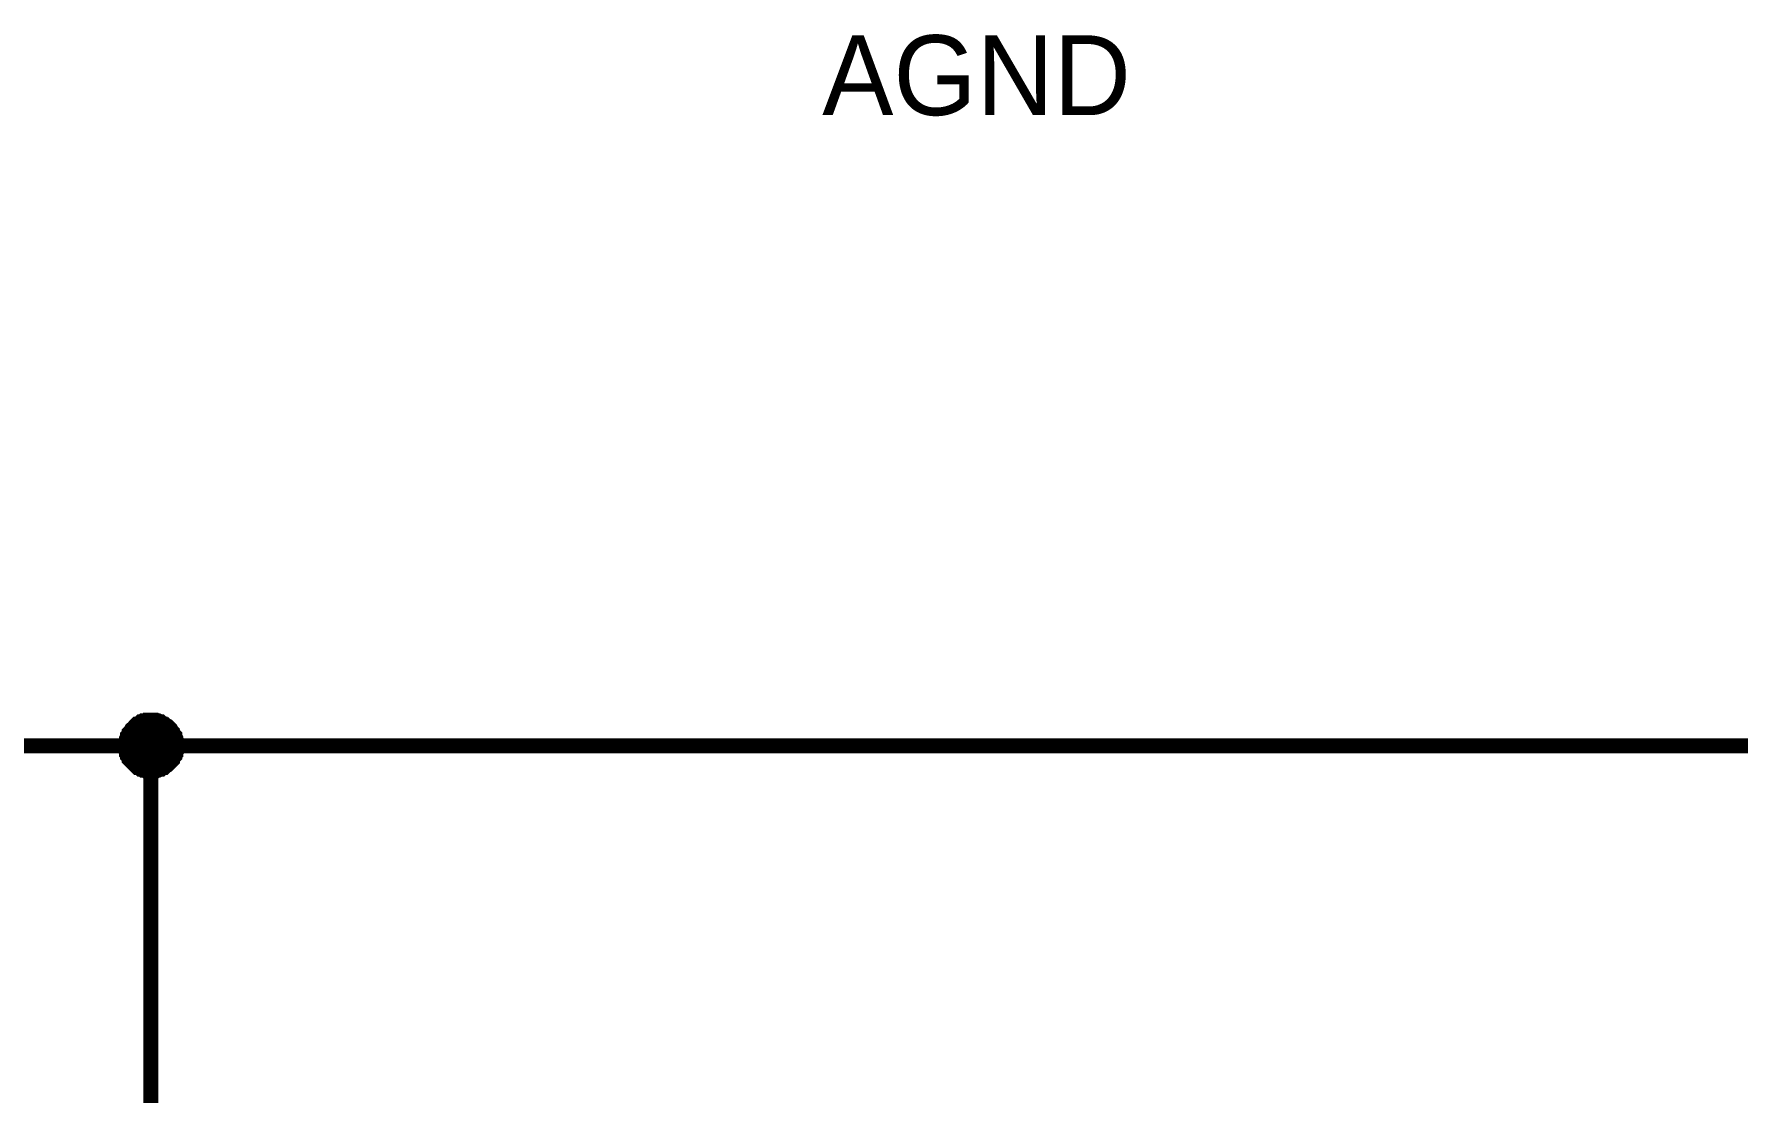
# Model space of a CAD drawing. Header units: millimetres. Extents: x 0 to 420, y 0 to 297.
# Drawn here: x 107.73 to 141.62, y 123.08 to 144.15 of the extents above; entities that cross this region are included whole.
import ezdxf

# ---------------------------------------------------------------- set-up
doc = ezdxf.new("R2010")
doc.units = ezdxf.units.MM
doc.layers.add('Sheet', color=255, linetype='Continuous')

msp = doc.modelspace()

# ---------------------------------------------------------------- linework, layer by layer
at = {"layer": 'Sheet'}
for points, const_width in [([(109.552, 129.987), (109.552, 130.02), (109.552, 130.037), (109.552, 130.07), (109.568, 130.087), (109.568, 130.12), (109.568, 130.136), (109.585, 130.169), (109.585, 130.186), (109.601, 130.202), (109.618, 130.236), (109.618, 130.252), (109.634, 130.269), (109.651, 130.285), (109.667, 130.318), (109.684, 130.335), (109.701, 130.351), (109.717, 130.368), (109.734, 130.385), (109.75, 130.401), (109.767, 130.418), (109.783, 130.418), (109.816, 130.434), (109.833, 130.451), (109.849, 130.467), (109.883, 130.467), (109.899, 130.484), (109.916, 130.484), (109.949, 130.484), (109.965, 130.501), (109.998, 130.501), (110.015, 130.501), (110.048, 130.501)], 0.3), ([(109.552, 129.987), (109.552, 130.02), (109.552, 130.037), (109.552, 130.07), (109.568, 130.087), (109.568, 130.12), (109.568, 130.136), (109.585, 130.169), (109.585, 130.186), (109.601, 130.202), (109.618, 130.236), (109.618, 130.252), (109.634, 130.269), (109.651, 130.285), (109.667, 130.318), (109.684, 130.335), (109.701, 130.351), (109.717, 130.368), (109.734, 130.385), (109.75, 130.401), (109.767, 130.418), (109.783, 130.418), (109.816, 130.434), (109.833, 130.451), (109.849, 130.467), (109.883, 130.467), (109.899, 130.484), (109.916, 130.484), (109.949, 130.484), (109.965, 130.501), (109.998, 130.501), (110.015, 130.501), (110.048, 130.501)], 0.3), ([(109.552, 129.987), (109.552, 130.02), (109.552, 130.037), (109.552, 130.07), (109.568, 130.087), (109.568, 130.12), (109.568, 130.136), (109.585, 130.169), (109.585, 130.186), (109.601, 130.202), (109.618, 130.236), (109.618, 130.252), (109.634, 130.269), (109.651, 130.285), (109.667, 130.318), (109.684, 130.335), (109.701, 130.351), (109.717, 130.368), (109.734, 130.385), (109.75, 130.401), (109.767, 130.418), (109.783, 130.418), (109.816, 130.434), (109.833, 130.451), (109.849, 130.467), (109.883, 130.467), (109.899, 130.484), (109.916, 130.484), (109.949, 130.484), (109.965, 130.501), (109.998, 130.501), (110.015, 130.501), (110.048, 130.501)], 0.3), ([(109.552, 129.987), (109.552, 130.02), (109.552, 130.037), (109.552, 130.07), (109.568, 130.087), (109.568, 130.12), (109.568, 130.136), (109.585, 130.169), (109.585, 130.186), (109.601, 130.202), (109.618, 130.236), (109.618, 130.252), (109.634, 130.269), (109.651, 130.285), (109.667, 130.318), (109.684, 130.335), (109.701, 130.351), (109.717, 130.368), (109.734, 130.385), (109.75, 130.401), (109.767, 130.418), (109.783, 130.418), (109.816, 130.434), (109.833, 130.451), (109.849, 130.467), (109.883, 130.467), (109.899, 130.484), (109.916, 130.484), (109.949, 130.484), (109.965, 130.501), (109.998, 130.501), (110.015, 130.501), (110.048, 130.501)], 0.3), ([(109.552, 129.987), (109.552, 130.02), (109.552, 130.037), (109.552, 130.07), (109.568, 130.087), (109.568, 130.12), (109.568, 130.136), (109.585, 130.169), (109.585, 130.186), (109.601, 130.202), (109.618, 130.236), (109.618, 130.252), (109.634, 130.269), (109.651, 130.285), (109.667, 130.318), (109.684, 130.335), (109.701, 130.351), (109.717, 130.368), (109.734, 130.385), (109.75, 130.401), (109.767, 130.418), (109.783, 130.418), (109.816, 130.434), (109.833, 130.451), (109.849, 130.467), (109.883, 130.467), (109.899, 130.484), (109.916, 130.484), (109.949, 130.484), (109.965, 130.501), (109.998, 130.501), (110.015, 130.501), (110.048, 130.501)], 0.0991), ([(109.552, 129.987), (109.552, 130.02), (109.552, 130.037), (109.552, 130.07), (109.568, 130.087), (109.568, 130.12), (109.568, 130.136), (109.585, 130.169), (109.585, 130.186), (109.601, 130.202), (109.618, 130.236), (109.618, 130.252), (109.634, 130.269), (109.651, 130.285), (109.667, 130.318), (109.684, 130.335), (109.701, 130.351), (109.717, 130.368), (109.734, 130.385), (109.75, 130.401), (109.767, 130.418), (109.783, 130.418), (109.816, 130.434), (109.833, 130.451), (109.849, 130.467), (109.883, 130.467), (109.899, 130.484), (109.916, 130.484), (109.949, 130.484), (109.965, 130.501), (109.998, 130.501), (110.015, 130.501), (110.048, 130.501)], 0.0991), ([(109.552, 129.987), (109.552, 130.02), (109.552, 130.037), (109.552, 130.07), (109.568, 130.087), (109.568, 130.12), (109.568, 130.136), (109.585, 130.169), (109.585, 130.186), (109.601, 130.202), (109.618, 130.236), (109.618, 130.252), (109.634, 130.269), (109.651, 130.285), (109.667, 130.318), (109.684, 130.335), (109.701, 130.351), (109.717, 130.368), (109.734, 130.385), (109.75, 130.401), (109.767, 130.418), (109.783, 130.418), (109.816, 130.434), (109.833, 130.451), (109.849, 130.467), (109.883, 130.467), (109.899, 130.484), (109.916, 130.484), (109.949, 130.484), (109.965, 130.501), (109.998, 130.501), (110.015, 130.501), (110.048, 130.501)], 0.0991), ([(109.552, 129.987), (109.552, 130.02), (109.552, 130.037), (109.552, 130.07), (109.568, 130.087), (109.568, 130.12), (109.568, 130.136), (109.585, 130.169), (109.585, 130.186), (109.601, 130.202), (109.618, 130.236), (109.618, 130.252), (109.634, 130.269), (109.651, 130.285), (109.667, 130.318), (109.684, 130.335), (109.701, 130.351), (109.717, 130.368), (109.734, 130.385), (109.75, 130.401), (109.767, 130.418), (109.783, 130.418), (109.816, 130.434), (109.833, 130.451), (109.849, 130.467), (109.883, 130.467), (109.899, 130.484), (109.916, 130.484), (109.949, 130.484), (109.965, 130.501), (109.998, 130.501), (110.015, 130.501), (110.048, 130.501)], 0.0991), ([(110.048, 130.501), (110.048, 130.501)], 0.3), ([(110.048, 130.501), (110.081, 130.501), (110.098, 130.501), (110.131, 130.501), (110.147, 130.484), (110.18, 130.484), (110.197, 130.484), (110.23, 130.467), (110.247, 130.467), (110.263, 130.451), (110.296, 130.434), (110.313, 130.418), (110.329, 130.418), (110.346, 130.401), (110.379, 130.385), (110.396, 130.368), (110.412, 130.351), (110.429, 130.335), (110.445, 130.318), (110.462, 130.285), (110.478, 130.269), (110.478, 130.252), (110.495, 130.236), (110.512, 130.202), (110.528, 130.186), (110.528, 130.169), (110.545, 130.136), (110.545, 130.12), (110.545, 130.087), (110.561, 130.07), (110.561, 130.037), (110.561, 130.02), (110.561, 129.987)], 0.3), ([(110.048, 130.501), (110.048, 130.501)], 0.3), ([(110.048, 130.501), (110.081, 130.501), (110.098, 130.501), (110.131, 130.501), (110.147, 130.484), (110.18, 130.484), (110.197, 130.484), (110.23, 130.467), (110.247, 130.467), (110.263, 130.451), (110.296, 130.434), (110.313, 130.418), (110.329, 130.418), (110.346, 130.401), (110.379, 130.385), (110.396, 130.368), (110.412, 130.351), (110.429, 130.335), (110.445, 130.318), (110.462, 130.285), (110.478, 130.269), (110.478, 130.252), (110.495, 130.236), (110.512, 130.202), (110.528, 130.186), (110.528, 130.169), (110.545, 130.136), (110.545, 130.12), (110.545, 130.087), (110.561, 130.07), (110.561, 130.037), (110.561, 130.02), (110.561, 129.987)], 0.3), ([(110.048, 130.501), (110.048, 130.501)], 0.3), ([(110.048, 130.501), (110.081, 130.501), (110.098, 130.501), (110.131, 130.501), (110.147, 130.484), (110.18, 130.484), (110.197, 130.484), (110.23, 130.467), (110.247, 130.467), (110.263, 130.451), (110.296, 130.434), (110.313, 130.418), (110.329, 130.418), (110.346, 130.401), (110.379, 130.385), (110.396, 130.368), (110.412, 130.351), (110.429, 130.335), (110.445, 130.318), (110.462, 130.285), (110.478, 130.269), (110.478, 130.252), (110.495, 130.236), (110.512, 130.202), (110.528, 130.186), (110.528, 130.169), (110.545, 130.136), (110.545, 130.12), (110.545, 130.087), (110.561, 130.07), (110.561, 130.037), (110.561, 130.02), (110.561, 129.987)], 0.3), ([(110.048, 130.501), (110.048, 130.501)], 0.3), ([(110.048, 130.501), (110.081, 130.501), (110.098, 130.501), (110.131, 130.501), (110.147, 130.484), (110.18, 130.484), (110.197, 130.484), (110.23, 130.467), (110.247, 130.467), (110.263, 130.451), (110.296, 130.434), (110.313, 130.418), (110.329, 130.418), (110.346, 130.401), (110.379, 130.385), (110.396, 130.368), (110.412, 130.351), (110.429, 130.335), (110.445, 130.318), (110.462, 130.285), (110.478, 130.269), (110.478, 130.252), (110.495, 130.236), (110.512, 130.202), (110.528, 130.186), (110.528, 130.169), (110.545, 130.136), (110.545, 130.12), (110.545, 130.087), (110.561, 130.07), (110.561, 130.037), (110.561, 130.02), (110.561, 129.987)], 0.3), ([(110.048, 130.501), (110.048, 130.501)], 0.0991), ([(110.048, 130.501), (110.081, 130.501), (110.098, 130.501), (110.131, 130.501), (110.147, 130.484), (110.18, 130.484), (110.197, 130.484), (110.23, 130.467), (110.247, 130.467), (110.263, 130.451), (110.296, 130.434), (110.313, 130.418), (110.329, 130.418), (110.346, 130.401), (110.379, 130.385), (110.396, 130.368), (110.412, 130.351), (110.429, 130.335), (110.445, 130.318), (110.462, 130.285), (110.478, 130.269), (110.478, 130.252), (110.495, 130.236), (110.512, 130.202), (110.528, 130.186), (110.528, 130.169), (110.545, 130.136), (110.545, 130.12), (110.545, 130.087), (110.561, 130.07), (110.561, 130.037), (110.561, 130.02), (110.561, 129.987)], 0.0991), ([(110.048, 130.501), (110.048, 130.501)], 0.0991), ([(110.048, 130.501), (110.081, 130.501), (110.098, 130.501), (110.131, 130.501), (110.147, 130.484), (110.18, 130.484), (110.197, 130.484), (110.23, 130.467), (110.247, 130.467), (110.263, 130.451), (110.296, 130.434), (110.313, 130.418), (110.329, 130.418), (110.346, 130.401), (110.379, 130.385), (110.396, 130.368), (110.412, 130.351), (110.429, 130.335), (110.445, 130.318), (110.462, 130.285), (110.478, 130.269), (110.478, 130.252), (110.495, 130.236), (110.512, 130.202), (110.528, 130.186), (110.528, 130.169), (110.545, 130.136), (110.545, 130.12), (110.545, 130.087), (110.561, 130.07), (110.561, 130.037), (110.561, 130.02), (110.561, 129.987)], 0.0991), ([(110.048, 130.501), (110.048, 130.501)], 0.0991), ([(110.048, 130.501), (110.081, 130.501), (110.098, 130.501), (110.131, 130.501), (110.147, 130.484), (110.18, 130.484), (110.197, 130.484), (110.23, 130.467), (110.247, 130.467), (110.263, 130.451), (110.296, 130.434), (110.313, 130.418), (110.329, 130.418), (110.346, 130.401), (110.379, 130.385), (110.396, 130.368), (110.412, 130.351), (110.429, 130.335), (110.445, 130.318), (110.462, 130.285), (110.478, 130.269), (110.478, 130.252), (110.495, 130.236), (110.512, 130.202), (110.528, 130.186), (110.528, 130.169), (110.545, 130.136), (110.545, 130.12), (110.545, 130.087), (110.561, 130.07), (110.561, 130.037), (110.561, 130.02), (110.561, 129.987)], 0.0991), ([(110.048, 130.501), (110.048, 130.501)], 0.0991), ([(110.048, 130.501), (110.081, 130.501), (110.098, 130.501), (110.131, 130.501), (110.147, 130.484), (110.18, 130.484), (110.197, 130.484), (110.23, 130.467), (110.247, 130.467), (110.263, 130.451), (110.296, 130.434), (110.313, 130.418), (110.329, 130.418), (110.346, 130.401), (110.379, 130.385), (110.396, 130.368), (110.412, 130.351), (110.429, 130.335), (110.445, 130.318), (110.462, 130.285), (110.478, 130.269), (110.478, 130.252), (110.495, 130.236), (110.512, 130.202), (110.528, 130.186), (110.528, 130.169), (110.545, 130.136), (110.545, 130.12), (110.545, 130.087), (110.561, 130.07), (110.561, 130.037), (110.561, 130.02), (110.561, 129.987)], 0.0991), ([(97.569, 124.986), (97.569, 129.987), (110.048, 129.987), (205.018, 129.987), (210, 129.987)], 0.3), ([(110.048, 129.49), (110.015, 129.49), (109.998, 129.49), (109.965, 129.49), (109.949, 129.507), (109.916, 129.507), (109.899, 129.507), (109.883, 129.524), (109.849, 129.524), (109.833, 129.54), (109.816, 129.557), (109.783, 129.557), (109.767, 129.573), (109.75, 129.59), (109.734, 129.606), (109.717, 129.623), (109.701, 129.639), (109.684, 129.656), (109.667, 129.673), (109.651, 129.689), (109.634, 129.706), (109.618, 129.722), (109.618, 129.755), (109.601, 129.772), (109.585, 129.788), (109.585, 129.822), (109.568, 129.838), (109.568, 129.855), (109.568, 129.888), (109.552, 129.904), (109.552, 129.938), (109.552, 129.954), (109.552, 129.987)], 0.3), ([(109.552, 129.987), (109.552, 129.987)], 0.3), ([(110.048, 129.49), (110.015, 129.49), (109.998, 129.49), (109.965, 129.49), (109.949, 129.507), (109.916, 129.507), (109.899, 129.507), (109.883, 129.524), (109.849, 129.524), (109.833, 129.54), (109.816, 129.557), (109.783, 129.557), (109.767, 129.573), (109.75, 129.59), (109.734, 129.606), (109.717, 129.623), (109.701, 129.639), (109.684, 129.656), (109.667, 129.673), (109.651, 129.689), (109.634, 129.706), (109.618, 129.722), (109.618, 129.755), (109.601, 129.772), (109.585, 129.788), (109.585, 129.822), (109.568, 129.838), (109.568, 129.855), (109.568, 129.888), (109.552, 129.904), (109.552, 129.938), (109.552, 129.954), (109.552, 129.987)], 0.3), ([(109.552, 129.987), (109.552, 129.987)], 0.3), ([(110.048, 129.49), (110.015, 129.49), (109.998, 129.49), (109.965, 129.49), (109.949, 129.507), (109.916, 129.507), (109.899, 129.507), (109.883, 129.524), (109.849, 129.524), (109.833, 129.54), (109.816, 129.557), (109.783, 129.557), (109.767, 129.573), (109.75, 129.59), (109.734, 129.606), (109.717, 129.623), (109.701, 129.639), (109.684, 129.656), (109.667, 129.673), (109.651, 129.689), (109.634, 129.706), (109.618, 129.722), (109.618, 129.755), (109.601, 129.772), (109.585, 129.788), (109.585, 129.822), (109.568, 129.838), (109.568, 129.855), (109.568, 129.888), (109.552, 129.904), (109.552, 129.938), (109.552, 129.954), (109.552, 129.987)], 0.3), ([(109.552, 129.987), (109.552, 129.987)], 0.3), ([(110.048, 129.49), (110.015, 129.49), (109.998, 129.49), (109.965, 129.49), (109.949, 129.507), (109.916, 129.507), (109.899, 129.507), (109.883, 129.524), (109.849, 129.524), (109.833, 129.54), (109.816, 129.557), (109.783, 129.557), (109.767, 129.573), (109.75, 129.59), (109.734, 129.606), (109.717, 129.623), (109.701, 129.639), (109.684, 129.656), (109.667, 129.673), (109.651, 129.689), (109.634, 129.706), (109.618, 129.722), (109.618, 129.755), (109.601, 129.772), (109.585, 129.788), (109.585, 129.822), (109.568, 129.838), (109.568, 129.855), (109.568, 129.888), (109.552, 129.904), (109.552, 129.938), (109.552, 129.954), (109.552, 129.987)], 0.3), ([(109.552, 129.987), (109.552, 129.987)], 0.3), ([(110.048, 129.49), (110.015, 129.49), (109.998, 129.49), (109.965, 129.49), (109.949, 129.507), (109.916, 129.507), (109.899, 129.507), (109.883, 129.524), (109.849, 129.524), (109.833, 129.54), (109.816, 129.557), (109.783, 129.557), (109.767, 129.573), (109.75, 129.59), (109.734, 129.606), (109.717, 129.623), (109.701, 129.639), (109.684, 129.656), (109.667, 129.673), (109.651, 129.689), (109.634, 129.706), (109.618, 129.722), (109.618, 129.755), (109.601, 129.772), (109.585, 129.788), (109.585, 129.822), (109.568, 129.838), (109.568, 129.855), (109.568, 129.888), (109.552, 129.904), (109.552, 129.938), (109.552, 129.954), (109.552, 129.987)], 0.0991), ([(109.552, 129.987), (109.552, 129.987)], 0.0991), ([(110.048, 129.49), (110.015, 129.49), (109.998, 129.49), (109.965, 129.49), (109.949, 129.507), (109.916, 129.507), (109.899, 129.507), (109.883, 129.524), (109.849, 129.524), (109.833, 129.54), (109.816, 129.557), (109.783, 129.557), (109.767, 129.573), (109.75, 129.59), (109.734, 129.606), (109.717, 129.623), (109.701, 129.639), (109.684, 129.656), (109.667, 129.673), (109.651, 129.689), (109.634, 129.706), (109.618, 129.722), (109.618, 129.755), (109.601, 129.772), (109.585, 129.788), (109.585, 129.822), (109.568, 129.838), (109.568, 129.855), (109.568, 129.888), (109.552, 129.904), (109.552, 129.938), (109.552, 129.954), (109.552, 129.987)], 0.0991), ([(109.552, 129.987), (109.552, 129.987)], 0.0991), ([(110.048, 129.49), (110.015, 129.49), (109.998, 129.49), (109.965, 129.49), (109.949, 129.507), (109.916, 129.507), (109.899, 129.507), (109.883, 129.524), (109.849, 129.524), (109.833, 129.54), (109.816, 129.557), (109.783, 129.557), (109.767, 129.573), (109.75, 129.59), (109.734, 129.606), (109.717, 129.623), (109.701, 129.639), (109.684, 129.656), (109.667, 129.673), (109.651, 129.689), (109.634, 129.706), (109.618, 129.722), (109.618, 129.755), (109.601, 129.772), (109.585, 129.788), (109.585, 129.822), (109.568, 129.838), (109.568, 129.855), (109.568, 129.888), (109.552, 129.904), (109.552, 129.938), (109.552, 129.954), (109.552, 129.987)], 0.0991), ([(109.552, 129.987), (109.552, 129.987)], 0.0991), ([(110.048, 129.49), (110.015, 129.49), (109.998, 129.49), (109.965, 129.49), (109.949, 129.507), (109.916, 129.507), (109.899, 129.507), (109.883, 129.524), (109.849, 129.524), (109.833, 129.54), (109.816, 129.557), (109.783, 129.557), (109.767, 129.573), (109.75, 129.59), (109.734, 129.606), (109.717, 129.623), (109.701, 129.639), (109.684, 129.656), (109.667, 129.673), (109.651, 129.689), (109.634, 129.706), (109.618, 129.722), (109.618, 129.755), (109.601, 129.772), (109.585, 129.788), (109.585, 129.822), (109.568, 129.838), (109.568, 129.855), (109.568, 129.888), (109.552, 129.904), (109.552, 129.938), (109.552, 129.954), (109.552, 129.987)], 0.0991), ([(109.552, 129.987), (109.552, 129.987)], 0.0991), ([(110.048, 124.986), (110.048, 129.987)], 0.3), ([(110.561, 129.987), (110.561, 129.954), (110.561, 129.938), (110.561, 129.904), (110.545, 129.888), (110.545, 129.855), (110.545, 129.838), (110.528, 129.822), (110.528, 129.788), (110.512, 129.772), (110.495, 129.755), (110.478, 129.722), (110.478, 129.706), (110.462, 129.689), (110.445, 129.673), (110.429, 129.656), (110.412, 129.639), (110.396, 129.623), (110.379, 129.606), (110.346, 129.59), (110.329, 129.573), (110.313, 129.557), (110.296, 129.557), (110.263, 129.54), (110.247, 129.524), (110.23, 129.524), (110.197, 129.507), (110.18, 129.507), (110.147, 129.507), (110.131, 129.49), (110.098, 129.49), (110.081, 129.49), (110.048, 129.49)], 0.3), ([(110.561, 129.987), (110.561, 129.954), (110.561, 129.938), (110.561, 129.904), (110.545, 129.888), (110.545, 129.855), (110.545, 129.838), (110.528, 129.822), (110.528, 129.788), (110.512, 129.772), (110.495, 129.755), (110.478, 129.722), (110.478, 129.706), (110.462, 129.689), (110.445, 129.673), (110.429, 129.656), (110.412, 129.639), (110.396, 129.623), (110.379, 129.606), (110.346, 129.59), (110.329, 129.573), (110.313, 129.557), (110.296, 129.557), (110.263, 129.54), (110.247, 129.524), (110.23, 129.524), (110.197, 129.507), (110.18, 129.507), (110.147, 129.507), (110.131, 129.49), (110.098, 129.49), (110.081, 129.49), (110.048, 129.49)], 0.3), ([(110.561, 129.987), (110.561, 129.954), (110.561, 129.938), (110.561, 129.904), (110.545, 129.888), (110.545, 129.855), (110.545, 129.838), (110.528, 129.822), (110.528, 129.788), (110.512, 129.772), (110.495, 129.755), (110.478, 129.722), (110.478, 129.706), (110.462, 129.689), (110.445, 129.673), (110.429, 129.656), (110.412, 129.639), (110.396, 129.623), (110.379, 129.606), (110.346, 129.59), (110.329, 129.573), (110.313, 129.557), (110.296, 129.557), (110.263, 129.54), (110.247, 129.524), (110.23, 129.524), (110.197, 129.507), (110.18, 129.507), (110.147, 129.507), (110.131, 129.49), (110.098, 129.49), (110.081, 129.49), (110.048, 129.49)], 0.3), ([(110.561, 129.987), (110.561, 129.954), (110.561, 129.938), (110.561, 129.904), (110.545, 129.888), (110.545, 129.855), (110.545, 129.838), (110.528, 129.822), (110.528, 129.788), (110.512, 129.772), (110.495, 129.755), (110.478, 129.722), (110.478, 129.706), (110.462, 129.689), (110.445, 129.673), (110.429, 129.656), (110.412, 129.639), (110.396, 129.623), (110.379, 129.606), (110.346, 129.59), (110.329, 129.573), (110.313, 129.557), (110.296, 129.557), (110.263, 129.54), (110.247, 129.524), (110.23, 129.524), (110.197, 129.507), (110.18, 129.507), (110.147, 129.507), (110.131, 129.49), (110.098, 129.49), (110.081, 129.49), (110.048, 129.49)], 0.3), ([(110.561, 129.987), (110.561, 129.954), (110.561, 129.938), (110.561, 129.904), (110.545, 129.888), (110.545, 129.855), (110.545, 129.838), (110.528, 129.822), (110.528, 129.788), (110.512, 129.772), (110.495, 129.755), (110.478, 129.722), (110.478, 129.706), (110.462, 129.689), (110.445, 129.673), (110.429, 129.656), (110.412, 129.639), (110.396, 129.623), (110.379, 129.606), (110.346, 129.59), (110.329, 129.573), (110.313, 129.557), (110.296, 129.557), (110.263, 129.54), (110.247, 129.524), (110.23, 129.524), (110.197, 129.507), (110.18, 129.507), (110.147, 129.507), (110.131, 129.49), (110.098, 129.49), (110.081, 129.49), (110.048, 129.49)], 0.0991), ([(110.561, 129.987), (110.561, 129.954), (110.561, 129.938), (110.561, 129.904), (110.545, 129.888), (110.545, 129.855), (110.545, 129.838), (110.528, 129.822), (110.528, 129.788), (110.512, 129.772), (110.495, 129.755), (110.478, 129.722), (110.478, 129.706), (110.462, 129.689), (110.445, 129.673), (110.429, 129.656), (110.412, 129.639), (110.396, 129.623), (110.379, 129.606), (110.346, 129.59), (110.329, 129.573), (110.313, 129.557), (110.296, 129.557), (110.263, 129.54), (110.247, 129.524), (110.23, 129.524), (110.197, 129.507), (110.18, 129.507), (110.147, 129.507), (110.131, 129.49), (110.098, 129.49), (110.081, 129.49), (110.048, 129.49)], 0.0991), ([(110.561, 129.987), (110.561, 129.954), (110.561, 129.938), (110.561, 129.904), (110.545, 129.888), (110.545, 129.855), (110.545, 129.838), (110.528, 129.822), (110.528, 129.788), (110.512, 129.772), (110.495, 129.755), (110.478, 129.722), (110.478, 129.706), (110.462, 129.689), (110.445, 129.673), (110.429, 129.656), (110.412, 129.639), (110.396, 129.623), (110.379, 129.606), (110.346, 129.59), (110.329, 129.573), (110.313, 129.557), (110.296, 129.557), (110.263, 129.54), (110.247, 129.524), (110.23, 129.524), (110.197, 129.507), (110.18, 129.507), (110.147, 129.507), (110.131, 129.49), (110.098, 129.49), (110.081, 129.49), (110.048, 129.49)], 0.0991), ([(110.561, 129.987), (110.561, 129.954), (110.561, 129.938), (110.561, 129.904), (110.545, 129.888), (110.545, 129.855), (110.545, 129.838), (110.528, 129.822), (110.528, 129.788), (110.512, 129.772), (110.495, 129.755), (110.478, 129.722), (110.478, 129.706), (110.462, 129.689), (110.445, 129.673), (110.429, 129.656), (110.412, 129.639), (110.396, 129.623), (110.379, 129.606), (110.346, 129.59), (110.329, 129.573), (110.313, 129.557), (110.296, 129.557), (110.263, 129.54), (110.247, 129.524), (110.23, 129.524), (110.197, 129.507), (110.18, 129.507), (110.147, 129.507), (110.131, 129.49), (110.098, 129.49), (110.081, 129.49), (110.048, 129.49)], 0.0991), ([(110.561, 129.987), (110.561, 129.987), (110.561, 129.987), (110.561, 129.987), (110.561, 129.987), (110.561, 129.987), (110.561, 129.987), (110.561, 129.987), (110.561, 129.987), (110.561, 129.987), (110.561, 129.987), (110.561, 129.987), (110.561, 129.987), (110.561, 129.987), (110.561, 129.987), (110.561, 129.987), (110.561, 129.987), (110.561, 129.987), (110.561, 129.987), (110.561, 129.987), (110.561, 129.987), (110.561, 129.987), (110.561, 129.987), (110.561, 129.987), (110.561, 129.987), (110.561, 129.987), (110.561, 129.987), (110.561, 129.987), (110.561, 129.987), (110.561, 129.987), (110.561, 129.987), (110.561, 129.987), (110.561, 129.987)], 0.3), ([(110.561, 129.987), (110.561, 129.987)], 0.3), ([(110.561, 129.987), (110.561, 129.987), (110.561, 129.987), (110.561, 129.987), (110.561, 129.987), (110.561, 129.987), (110.561, 129.987), (110.561, 129.987), (110.561, 129.987), (110.561, 129.987), (110.561, 129.987), (110.561, 129.987), (110.561, 129.987), (110.561, 129.987), (110.561, 129.987), (110.561, 129.987), (110.561, 129.987), (110.561, 129.987), (110.561, 129.987), (110.561, 129.987), (110.561, 129.987), (110.561, 129.987), (110.561, 129.987), (110.561, 129.987), (110.561, 129.987), (110.561, 129.987), (110.561, 129.987), (110.561, 129.987), (110.561, 129.987), (110.561, 129.987), (110.561, 129.987), (110.561, 129.987), (110.561, 129.987)], 0.3), ([(110.561, 129.987), (110.561, 129.987)], 0.3), ([(110.561, 129.987), (110.561, 129.987), (110.561, 129.987), (110.561, 129.987), (110.561, 129.987), (110.561, 129.987), (110.561, 129.987), (110.561, 129.987), (110.561, 129.987), (110.561, 129.987), (110.561, 129.987), (110.561, 129.987), (110.561, 129.987), (110.561, 129.987), (110.561, 129.987), (110.561, 129.987), (110.561, 129.987), (110.561, 129.987), (110.561, 129.987), (110.561, 129.987), (110.561, 129.987), (110.561, 129.987), (110.561, 129.987), (110.561, 129.987), (110.561, 129.987), (110.561, 129.987), (110.561, 129.987), (110.561, 129.987), (110.561, 129.987), (110.561, 129.987), (110.561, 129.987), (110.561, 129.987), (110.561, 129.987)], 0.3), ([(110.561, 129.987), (110.561, 129.987)], 0.3), ([(110.561, 129.987), (110.561, 129.987), (110.561, 129.987), (110.561, 129.987), (110.561, 129.987), (110.561, 129.987), (110.561, 129.987), (110.561, 129.987), (110.561, 129.987), (110.561, 129.987), (110.561, 129.987), (110.561, 129.987), (110.561, 129.987), (110.561, 129.987), (110.561, 129.987), (110.561, 129.987), (110.561, 129.987), (110.561, 129.987), (110.561, 129.987), (110.561, 129.987), (110.561, 129.987), (110.561, 129.987), (110.561, 129.987), (110.561, 129.987), (110.561, 129.987), (110.561, 129.987), (110.561, 129.987), (110.561, 129.987), (110.561, 129.987), (110.561, 129.987), (110.561, 129.987), (110.561, 129.987), (110.561, 129.987)], 0.3), ([(110.561, 129.987), (110.561, 129.987)], 0.3), ([(110.561, 129.987), (110.561, 129.987), (110.561, 129.987), (110.561, 129.987), (110.561, 129.987), (110.561, 129.987), (110.561, 129.987), (110.561, 129.987), (110.561, 129.987), (110.561, 129.987), (110.561, 129.987), (110.561, 129.987), (110.561, 129.987), (110.561, 129.987), (110.561, 129.987), (110.561, 129.987), (110.561, 129.987), (110.561, 129.987), (110.561, 129.987), (110.561, 129.987), (110.561, 129.987), (110.561, 129.987), (110.561, 129.987), (110.561, 129.987), (110.561, 129.987), (110.561, 129.987), (110.561, 129.987), (110.561, 129.987), (110.561, 129.987), (110.561, 129.987), (110.561, 129.987), (110.561, 129.987), (110.561, 129.987)], 0.0991), ([(110.561, 129.987), (110.561, 129.987)], 0.0991), ([(110.561, 129.987), (110.561, 129.987), (110.561, 129.987), (110.561, 129.987), (110.561, 129.987), (110.561, 129.987), (110.561, 129.987), (110.561, 129.987), (110.561, 129.987), (110.561, 129.987), (110.561, 129.987), (110.561, 129.987), (110.561, 129.987), (110.561, 129.987), (110.561, 129.987), (110.561, 129.987), (110.561, 129.987), (110.561, 129.987), (110.561, 129.987), (110.561, 129.987), (110.561, 129.987), (110.561, 129.987), (110.561, 129.987), (110.561, 129.987), (110.561, 129.987), (110.561, 129.987), (110.561, 129.987), (110.561, 129.987), (110.561, 129.987), (110.561, 129.987), (110.561, 129.987), (110.561, 129.987), (110.561, 129.987)], 0.0991), ([(110.561, 129.987), (110.561, 129.987)], 0.0991), ([(110.561, 129.987), (110.561, 129.987), (110.561, 129.987), (110.561, 129.987), (110.561, 129.987), (110.561, 129.987), (110.561, 129.987), (110.561, 129.987), (110.561, 129.987), (110.561, 129.987), (110.561, 129.987), (110.561, 129.987), (110.561, 129.987), (110.561, 129.987), (110.561, 129.987), (110.561, 129.987), (110.561, 129.987), (110.561, 129.987), (110.561, 129.987), (110.561, 129.987), (110.561, 129.987), (110.561, 129.987), (110.561, 129.987), (110.561, 129.987), (110.561, 129.987), (110.561, 129.987), (110.561, 129.987), (110.561, 129.987), (110.561, 129.987), (110.561, 129.987), (110.561, 129.987), (110.561, 129.987), (110.561, 129.987)], 0.0991), ([(110.561, 129.987), (110.561, 129.987)], 0.0991), ([(110.561, 129.987), (110.561, 129.987), (110.561, 129.987), (110.561, 129.987), (110.561, 129.987), (110.561, 129.987), (110.561, 129.987), (110.561, 129.987), (110.561, 129.987), (110.561, 129.987), (110.561, 129.987), (110.561, 129.987), (110.561, 129.987), (110.561, 129.987), (110.561, 129.987), (110.561, 129.987), (110.561, 129.987), (110.561, 129.987), (110.561, 129.987), (110.561, 129.987), (110.561, 129.987), (110.561, 129.987), (110.561, 129.987), (110.561, 129.987), (110.561, 129.987), (110.561, 129.987), (110.561, 129.987), (110.561, 129.987), (110.561, 129.987), (110.561, 129.987), (110.561, 129.987), (110.561, 129.987), (110.561, 129.987)], 0.0991), ([(110.561, 129.987), (110.561, 129.987)], 0.0991), ([(110.048, 122.486), (110.048, 124.986)], 0.3)]:
    msp.add_lwpolyline(points, dxfattribs=dict(at, const_width=const_width))
at = {"layer": 'Sheet', "const_width": 0.508}
msp.add_lwpolyline([(109.746, 130, 1), (110.254, 130, 1)], format="xyb", close=True, dxfattribs=at)

# ---------------------------------------------------------------- texts
at = {"layer": 'Sheet'}
msp.add_text('AGND', height=1.5897, dxfattribs=at).set_placement((123.405, 142.539))

doc.saveas('drawing.dxf')
